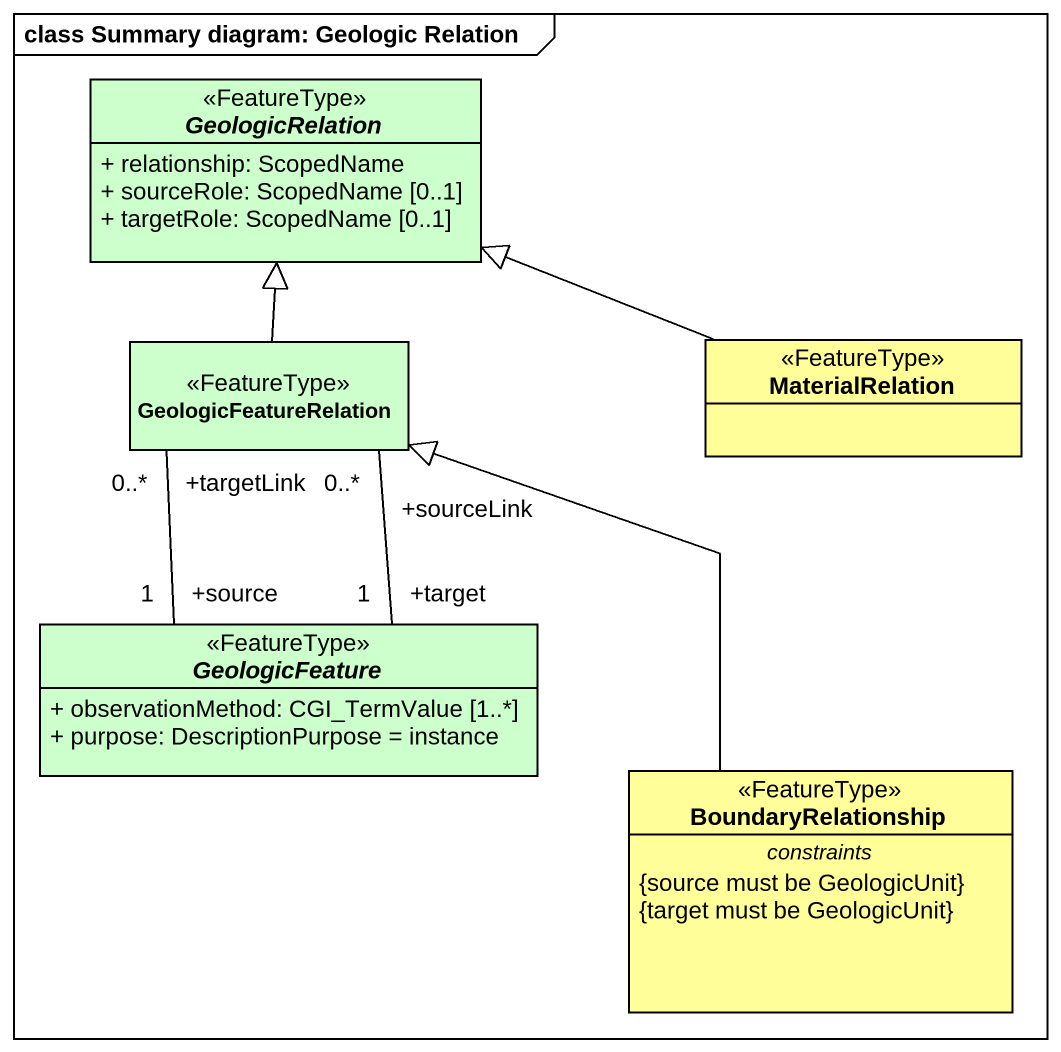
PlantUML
@startuml
mainframe class Summary diagram: Geologic Relation
hide circle
hide empty members
skinparam classAttributeIconSize 0
abstract class GeologicRelation <<FeatureType>> #CCFFCC {
  + relationship: ScopedName
  + sourceRole: ScopedName [0..1]
  + targetRole: ScopedName [0..1]
}
class GeologicFeatureRelation <<FeatureType>> #CCFFCC
class MaterialRelation <<FeatureType>> #FFFE99
abstract class GeologicFeature <<FeatureType>> #CCFFCC {
  + observationMethod: CGI_TermValue [1..*]
  + purpose: DescriptionPurpose = instance
}
class BoundaryRelationship <<FeatureType>> #FFFE99 {
  -- constraints --
  {source must be GeologicUnit}
  {target must be GeologicUnit}
}
GeologicFeatureRelation -up-|> GeologicRelation
GeologicFeatureRelation "+targetLink\n0..*" -- "+source\n1" GeologicFeature
GeologicFeatureRelation "+sourceLink\n0..*" -- "+target\n1" GeologicFeature
MaterialRelation -left-|> GeologicRelation
BoundaryRelationship -up-|> GeologicFeatureRelation
@enduml
